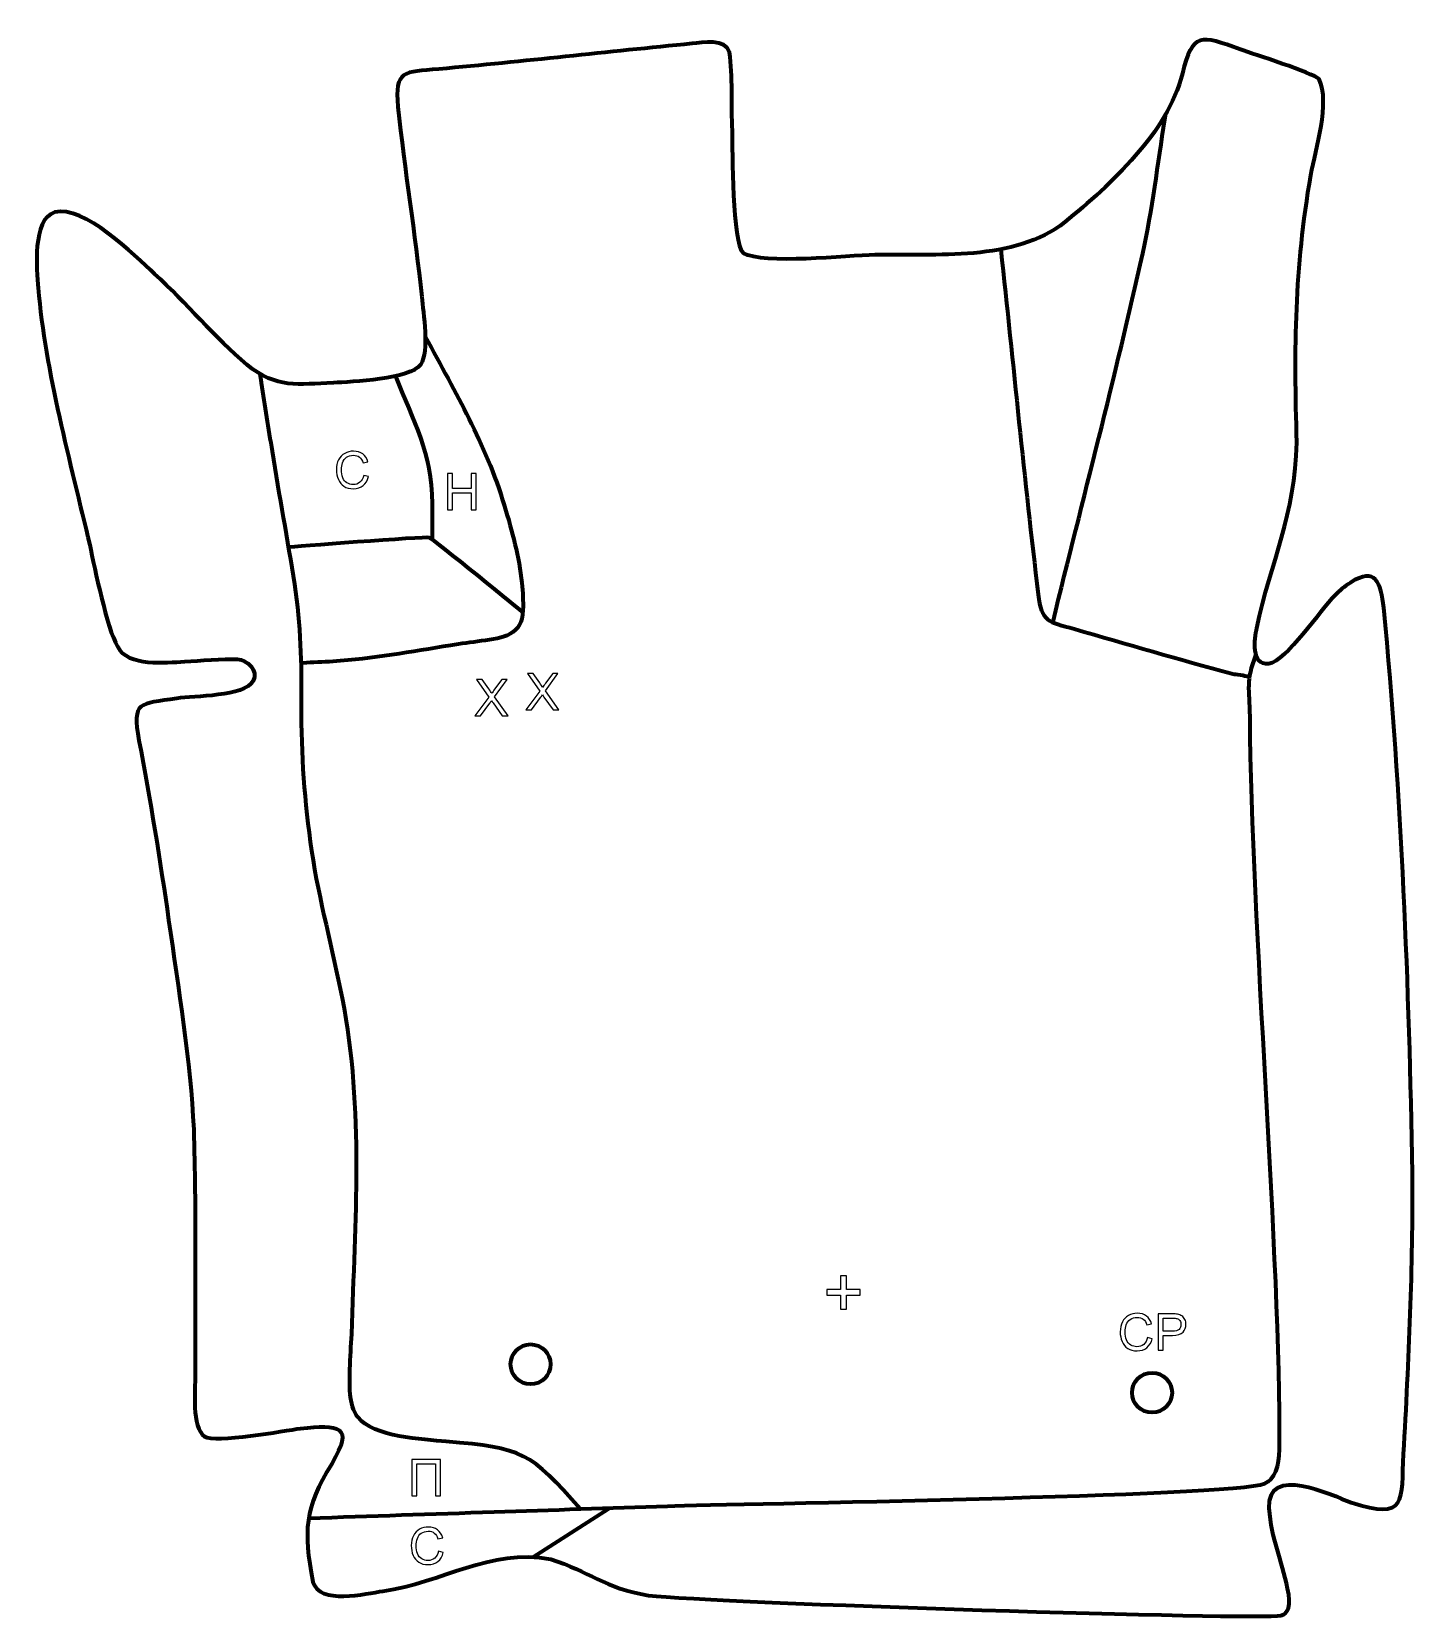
# Model space of a CAD drawing. Header units: millimetres. Extents: x -655 to 36, y -5 to 790.
import ezdxf

# ---------------------------------------------------------------- set-up
doc = ezdxf.new("R2010")
doc.units = ezdxf.units.MM
doc.header["$MEASUREMENT"] = 0
doc.layers.add('layer 2', color=7, linetype='Continuous')
doc.layers.add('layer 3', color=7, linetype='Continuous')

msp = doc.modelspace()

# ---------------------------------------------------------------- linework, layer by layer
at = {"layer": 'layer 2', "color": 142, "lineweight": 158}
for points, knots in [([(-144.0451, 494.5725), (-129.0629, 555.9554), (-112.8377, 617.4288), (-99.0894, 679.0601), (-99.0894, 679.0601), (-94.3061, 700.5027), (-91.5663, 724.1223), (-88.0292, 746.0194), (-88.0292, 746.0194), (-88.0292, 746.0194), (-87.5473, 749.0027), (-87.5473, 749.0027)], [0, 0, 0, 0, 0.25, 0.25, 0.25, 0.25, 0.5, 0.5, 0.5, 0.5, 1, 1, 1, 1]), ([(-170.1717, 681.1296), (-163.9058, 623.6965), (-158.457, 565.6963), (-151.4614, 508.4103), (-151.4614, 508.4103), (-149.7599, 494.4773), (-146.6029, 494.8522), (-133.4511, 491.0887), (-133.4511, 491.0887), (-107.3667, 483.6244), (-80.9007, 475.7227), (-54.7105, 468.8469), (-54.7105, 468.8469), (-54.2531, 468.7278), (-53.7953, 468.6016), (-53.3293, 468.5205), (-53.3293, 468.5205), (-51.4773, 468.3882), (-46.1856, 467.3299), (-46.1856, 467.3299)], [0, 0, 0, 0, 0.16666667, 0.16666667, 0.16666667, 0.16666667, 0.33333333, 0.33333333, 0.33333333, 0.33333333, 0.5, 0.5, 0.5, 0.5, 0.66666667, 0.66666667, 0.66666667, 0.66666667, 1, 1, 1, 1]), ([(-458.3357, 637.5401), (-442.6411, 607.9945), (-428.6503, 585.1866), (-418.6457, 552.6006), (-418.6457, 552.6006), (-414.8947, 540.2239), (-411.4378, 527.0132), (-409.9387, 514.1593), (-409.9387, 514.1593), (-409.4774, 509.4961), (-409.3446, 505.1423), (-409.4174, 500.461), (-409.4174, 500.461), (-409.8451, 487.7095), (-419.1803, 486.6995), (-430.2026, 485.0617), (-430.2026, 485.0617), (-435.3515, 484.2967), (-440.4858, 483.7063), (-445.6355, 482.8776), (-445.6355, 482.8776), (-465.4206, 479.5586), (-484.5859, 476.2539), (-504.6472, 474.8041), (-504.6472, 474.8041), (-509.6668, 474.5219), (-514.6912, 474.2953), (-519.7122, 474.0328)], [0, 0, 0, 0, 0.125, 0.125, 0.125, 0.125, 0.25, 0.25, 0.25, 0.25, 0.375, 0.375, 0.375, 0.375, 0.5, 0.5, 0.5, 0.5, 0.625, 0.625, 0.625, 0.625, 0.75, 0.75, 0.75, 0.75, 1, 1, 1, 1]), ([(-380.6787, 50.4275), (-405.7341, 79.2154), (-409.3861, 81.0221), (-447.8225, 84.3677), (-447.8225, 84.3677), (-459.3125, 85.3679), (-484.516, 86.5607), (-492.0904, 96.5368), (-492.0904, 96.5368), (-496.902, 102.8742), (-496.2079, 112.9882), (-496.0511, 120.5579), (-496.0511, 120.5579), (-495.9316, 126.4203), (-495.4775, 132.3144), (-495.1558, 138.1726), (-495.1558, 138.1726), (-493.4191, 194.9742), (-488.9187, 249.9905), (-499.7889, 306.357), (-499.7889, 306.357), (-504.6939, 331.0345), (-511.3194, 355.0786), (-515.1189, 380.0227), (-515.1189, 380.0227), (-518.7016, 404.4992), (-520.4076, 428.2991), (-520.3219, 453.0367), (-520.3219, 453.0367), (-520.0077, 474.2332), (-520.5708, 492.5253), (-523.7192, 513.572), (-523.7192, 513.572), (-527.1688, 535.7671), (-531.3195, 557.8513), (-534.8983, 580.029), (-534.8983, 580.029), (-536.6941, 591.4306), (-538.4899, 602.8322), (-540.2858, 614.2338), (-540.2858, 614.2338), (-540.2858, 614.2338), (-540.52, 615.721), (-540.52, 615.721), (-540.52, 615.721), (-540.52, 615.721), (-540.9885, 618.6953), (-540.9885, 618.6953)], [0, 0, 0, 0, 0.07692308, 0.07692308, 0.07692308, 0.07692308, 0.15384615, 0.15384615, 0.15384615, 0.15384615, 0.23076923, 0.23076923, 0.23076923, 0.23076923, 0.30769231, 0.30769231, 0.30769231, 0.30769231, 0.38461538, 0.38461538, 0.38461538, 0.38461538, 0.46153846, 0.46153846, 0.46153846, 0.46153846, 0.53846154, 0.53846154, 0.53846154, 0.53846154, 0.61538462, 0.61538462, 0.61538462, 0.61538462, 0.69230769, 0.69230769, 0.69230769, 0.69230769, 0.76923077, 0.76923077, 0.76923077, 0.76923077, 0.84615385, 0.84615385, 0.84615385, 0.84615385, 1, 1, 1, 1]), ([(-473.2707, 617.6373), (-464.0586, 594.6176), (-455.1749, 579.519), (-454.875, 553.7989), (-454.875, 553.7989), (-454.8048, 547.7813), (-454.8894, 541.7616), (-454.8256, 535.7394)], [0, 0, 0, 0, 0.33333333, 0.33333333, 0.33333333, 0.33333333, 1, 1, 1, 1]), ([(-409.2877, 499.2963), (-409.2877, 499.2963), (-454.3681, 536.0872), (-456.3525, 536.7487), (-456.3525, 536.7487), (-458.3369, 537.4102), (-526.7543, 531.9824), (-526.7543, 531.9824)], [0, 0, 0, 0, 0.33333333, 0.33333333, 0.33333333, 0.33333333, 1, 1, 1, 1]), ([(-42.4403, 478.2553), (-47.8631, 464.3764), (-45.6846, 461.7736), (-45.5822, 447.2067), (-45.5822, 447.2067), (-44.8549, 343.763), (-30.1687, 177.3886), (-30.777, 80.2947), (-30.777, 80.2947), (-30.8284, 72.0945), (-33.2813, 65.2181), (-38.2383, 63.1053), (-38.2383, 63.1053), (-53.2017, 56.7273), (-304.5393, 52.9932), (-337.0914, 51.8963), (-337.0914, 51.8963), (-366.0304, 50.9212), (-394.9694, 49.946), (-423.9084, 48.9709), (-423.9084, 48.9709), (-454.8432, 47.9285), (-485.778, 46.8853), (-516.7128, 45.8437)], [0, 0, 0, 0, 0.14285714, 0.14285714, 0.14285714, 0.14285714, 0.28571429, 0.28571429, 0.28571429, 0.28571429, 0.42857143, 0.42857143, 0.42857143, 0.42857143, 0.57142857, 0.57142857, 0.57142857, 0.57142857, 0.71428571, 0.71428571, 0.71428571, 0.71428571, 1, 1, 1, 1])]:
    msp.add_open_spline(points, degree=3, knots=knots, dxfattribs=at)
at = {"layer": 'layer 2', "color": 142}
for points, knots in [([(-447.1238, 550.7391), (-447.1238, 550.7391), (-447.1238, 568.9255), (-447.1238, 568.9255), (-447.1238, 568.9255), (-447.1238, 568.9255), (-444.7108, 568.9255), (-444.7108, 568.9255), (-444.7108, 568.9255), (-444.7108, 568.9255), (-444.7108, 561.4325), (-444.7108, 561.4325), (-444.7108, 561.4325), (-444.7108, 561.4325), (-435.3128, 561.4325), (-435.3128, 561.4325), (-435.3128, 561.4325), (-435.3128, 561.4325), (-435.3128, 568.9255), (-435.3128, 568.9255), (-435.3128, 568.9255), (-435.3128, 568.9255), (-432.8998, 568.9255), (-432.8998, 568.9255), (-432.8998, 568.9255), (-432.8998, 568.9255), (-432.8998, 550.7391), (-432.8998, 550.7391), (-432.8998, 550.7391), (-432.8998, 550.7391), (-435.3128, 550.7391), (-435.3128, 550.7391), (-435.3128, 550.7391), (-435.3128, 550.7391), (-435.3128, 559.2989), (-435.3128, 559.2989), (-435.3128, 559.2989), (-435.3128, 559.2989), (-444.7108, 559.2989), (-444.7108, 559.2989), (-444.7108, 559.2989), (-444.7108, 559.2989), (-444.7108, 550.7391), (-444.7108, 550.7391), (-444.7108, 550.7391), (-444.7108, 550.7391), (-447.1238, 550.7391), (-447.1238, 550.7391)], [0, 0, 0, 0, 0.07692308, 0.07692308, 0.07692308, 0.07692308, 0.15384615, 0.15384615, 0.15384615, 0.15384615, 0.23076923, 0.23076923, 0.23076923, 0.23076923, 0.30769231, 0.30769231, 0.30769231, 0.30769231, 0.38461538, 0.38461538, 0.38461538, 0.38461538, 0.46153846, 0.46153846, 0.46153846, 0.46153846, 0.53846154, 0.53846154, 0.53846154, 0.53846154, 0.61538462, 0.61538462, 0.61538462, 0.61538462, 0.69230769, 0.69230769, 0.69230769, 0.69230769, 0.76923077, 0.76923077, 0.76923077, 0.76923077, 0.84615385, 0.84615385, 0.84615385, 0.84615385, 1, 1, 1, 1]), ([(-433.5285, 447.5523), (-433.5285, 447.5523), (-426.5012, 456.9884), (-426.5012, 456.9884), (-426.5012, 456.9884), (-426.5012, 456.9884), (-432.6903, 465.7387), (-432.6903, 465.7387), (-432.6903, 465.7387), (-432.6903, 465.7387), (-429.8244, 465.7387), (-429.8244, 465.7387), (-429.8244, 465.7387), (-429.8244, 465.7387), (-426.5097, 461.0863), (-426.5097, 461.0863), (-426.5097, 461.0863), (-425.8196, 460.1211), (-425.3413, 459.3845), (-425.0661, 458.8722), (-425.0661, 458.8722), (-424.6555, 459.5072), (-424.1729, 460.1846), (-423.6183, 460.9), (-423.6183, 460.9), (-423.6183, 460.9), (-419.9861, 465.7387), (-419.9861, 465.7387), (-419.9861, 465.7387), (-419.9861, 465.7387), (-417.3487, 465.7387), (-417.3487, 465.7387), (-417.3487, 465.7387), (-417.3487, 465.7387), (-423.6649, 457.0942), (-423.6649, 457.0942), (-423.6649, 457.0942), (-423.6649, 457.0942), (-416.8661, 447.5523), (-416.8661, 447.5523), (-416.8661, 447.5523), (-416.8661, 447.5523), (-419.821, 447.5523), (-419.821, 447.5523), (-419.821, 447.5523), (-419.821, 447.5523), (-424.4099, 454.0378), (-424.4099, 454.0378), (-424.4099, 454.0378), (-424.6724, 454.4061), (-424.9222, 454.7744), (-425.155, 455.1384), (-425.155, 455.1384), (-425.5614, 454.5288), (-425.8493, 454.1013), (-426.0271, 453.86), (-426.0271, 453.86), (-426.0271, 453.86), (-430.6372, 447.5523), (-430.6372, 447.5523), (-430.6372, 447.5523), (-430.6372, 447.5523), (-433.5285, 447.5523), (-433.5285, 447.5523)], [0, 0, 0, 0, 0.05882353, 0.05882353, 0.05882353, 0.05882353, 0.11764706, 0.11764706, 0.11764706, 0.11764706, 0.17647059, 0.17647059, 0.17647059, 0.17647059, 0.23529412, 0.23529412, 0.23529412, 0.23529412, 0.29411765, 0.29411765, 0.29411765, 0.29411765, 0.35294118, 0.35294118, 0.35294118, 0.35294118, 0.41176471, 0.41176471, 0.41176471, 0.41176471, 0.47058824, 0.47058824, 0.47058824, 0.47058824, 0.52941176, 0.52941176, 0.52941176, 0.52941176, 0.58823529, 0.58823529, 0.58823529, 0.58823529, 0.64705882, 0.64705882, 0.64705882, 0.64705882, 0.70588235, 0.70588235, 0.70588235, 0.70588235, 0.76470588, 0.76470588, 0.76470588, 0.76470588, 0.82352941, 0.82352941, 0.82352941, 0.82352941, 0.88235294, 0.88235294, 0.88235294, 0.88235294, 1, 1, 1, 1]), ([(-408.0625, 450.5292), (-408.0625, 450.5292), (-401.0352, 459.9653), (-401.0352, 459.9653), (-401.0352, 459.9653), (-401.0352, 459.9653), (-407.2243, 468.7156), (-407.2243, 468.7156), (-407.2243, 468.7156), (-407.2243, 468.7156), (-404.3584, 468.7156), (-404.3584, 468.7156), (-404.3584, 468.7156), (-404.3584, 468.7156), (-401.0437, 464.0632), (-401.0437, 464.0632), (-401.0437, 464.0632), (-400.3536, 463.098), (-399.8753, 462.3614), (-399.6001, 461.8491), (-399.6001, 461.8491), (-399.1895, 462.4841), (-398.7069, 463.1615), (-398.1523, 463.8769), (-398.1523, 463.8769), (-398.1523, 463.8769), (-394.5201, 468.7156), (-394.5201, 468.7156), (-394.5201, 468.7156), (-394.5201, 468.7156), (-391.8827, 468.7156), (-391.8827, 468.7156), (-391.8827, 468.7156), (-391.8827, 468.7156), (-398.1989, 460.0711), (-398.1989, 460.0711), (-398.1989, 460.0711), (-398.1989, 460.0711), (-391.4001, 450.5292), (-391.4001, 450.5292), (-391.4001, 450.5292), (-391.4001, 450.5292), (-394.355, 450.5292), (-394.355, 450.5292), (-394.355, 450.5292), (-394.355, 450.5292), (-398.9439, 457.0147), (-398.9439, 457.0147), (-398.9439, 457.0147), (-399.2064, 457.383), (-399.4562, 457.7513), (-399.689, 458.1153), (-399.689, 458.1153), (-400.0954, 457.5057), (-400.3833, 457.0782), (-400.5611, 456.8369), (-400.5611, 456.8369), (-400.5611, 456.8369), (-405.1712, 450.5292), (-405.1712, 450.5292), (-405.1712, 450.5292), (-405.1712, 450.5292), (-408.0625, 450.5292), (-408.0625, 450.5292)], [0, 0, 0, 0, 0.05882353, 0.05882353, 0.05882353, 0.05882353, 0.11764706, 0.11764706, 0.11764706, 0.11764706, 0.17647059, 0.17647059, 0.17647059, 0.17647059, 0.23529412, 0.23529412, 0.23529412, 0.23529412, 0.29411765, 0.29411765, 0.29411765, 0.29411765, 0.35294118, 0.35294118, 0.35294118, 0.35294118, 0.41176471, 0.41176471, 0.41176471, 0.41176471, 0.47058824, 0.47058824, 0.47058824, 0.47058824, 0.52941176, 0.52941176, 0.52941176, 0.52941176, 0.58823529, 0.58823529, 0.58823529, 0.58823529, 0.64705882, 0.64705882, 0.64705882, 0.64705882, 0.70588235, 0.70588235, 0.70588235, 0.70588235, 0.76470588, 0.76470588, 0.76470588, 0.76470588, 0.82352941, 0.82352941, 0.82352941, 0.82352941, 0.88235294, 0.88235294, 0.88235294, 0.88235294, 1, 1, 1, 1])]:
    msp.add_open_spline(points, degree=3, knots=knots, dxfattribs=at)
at = {"layer": 'layer 2', "color": 142, "lineweight": 158}
msp.add_open_spline([(-404.4912, 26.5446), (-404.4912, 26.5446), (-366.403, 50.9086), (-366.403, 50.9086)], degree=3, dxfattribs=at)
at = {"layer": 'layer 3', "color": 142, "lineweight": 200}
for centre in [(-405.6156, 123.0042), (-94.4656, 108.8055)]:
    msp.add_ellipse(centre, major_axis=(0, 10), ratio=1, dxfattribs=at)
at = {"layer": 'layer 3', "color": 242, "lineweight": 158}
msp.add_open_spline([(-593.8337, 668.9124), (-578.1668, 654.3999), (-563.5473, 636.8664), (-547.5638, 623.3117), (-547.5638, 623.3117), (-532.7442, 611.1956), (-522.1412, 613.5918), (-504.279, 614.3331), (-504.279, 614.3331), (-495.3652, 614.7031), (-465.6842, 616.035), (-460.6127, 623.4858), (-460.6127, 623.4858), (-456.257, 629.885), (-459.2791, 649.3501), (-460.1119, 657.3461), (-460.1119, 657.3461), (-463.4236, 689.1396), (-468.6443, 720.699), (-472.0698, 752.4956), (-472.0698, 752.4956), (-473.7288, 770.999), (-469.2094, 769.7819), (-451.5272, 771.3389), (-451.5272, 771.3389), (-409.179, 775.1614), (-366.9797, 779.9605), (-324.6779, 784.1111), (-324.6779, 784.1111), (-319.4597, 784.6231), (-307.9278, 786.7518), (-306.0695, 779.7926), (-306.0695, 779.7926), (-304.2813, 767.8882), (-305.1975, 753.0864), (-304.5815, 740.5937), (-304.5815, 740.5937), (-304.3462, 730.764), (-304.5736, 684.1225), (-298.9417, 679.1672), (-298.9417, 679.1672), (-289.4764, 673.3348), (-246.9511, 677.897), (-233.1725, 678.3793), (-233.1725, 678.3793), (-202.66, 678.9199), (-163.4572, 674.7461), (-138.0761, 694.7556), (-138.0761, 694.7556), (-115.1608, 713.5405), (-86.6834, 739.3989), (-79.2872, 769.0691), (-79.2872, 769.0691), (-73.9404, 790.0101), (-70.4974, 788.4524), (-50.2024, 781.1112), (-50.2024, 781.1112), (-43.7679, 778.8522), (-13.8885, 769.4257), (-10.8399, 766.2937), (-10.8399, 766.2937), (-5.0552, 754.4331), (-12.5611, 731.5119), (-14.9588, 718.3049), (-14.9588, 718.3049), (-23.0751, 670.7326), (-23.3924, 632.282), (-21.9529, 584.4055), (-21.9529, 584.4055), (-22.7494, 548.0258), (-34.8464, 525.2139), (-42.0372, 491.4531), (-42.0372, 491.4531), (-43.1117, 486.4084), (-45.0462, 472.4908), (-36.0756, 473.6899), (-36.0756, 473.6899), (-27.5923, 474.8238), (-9.895, 500.7395), (-2.9717, 507.8811), (-2.9717, 507.8811), (-0.3934, 510.4376), (1.8237, 512.222), (4.8336, 514.2418), (4.8336, 514.2418), (17.683, 522.4725), (19.9672, 514.3145), (21.6211, 501.6134), (21.6211, 501.6134), (30.5612, 408.3702), (34.2803, 312.313), (35.9433, 218.6294), (35.9433, 218.6294), (36.3109, 171.5088), (34.0976, 125.1205), (31.5102, 78.1099), (31.5102, 78.1099), (30.2304, 54.8582), (33.6076, 44.5372), (5.2439, 53.847), (5.2439, 53.847), (-5.1258, 57.7024), (-36.7698, 73.2048), (-35.7883, 50.9431), (-35.7883, 50.9431), (-34.6372, 35.4097), (-29.5856, 25.16), (-26.5601, 10.8043), (-26.5601, 10.8043), (-24.6954, 1.9565), (-26.2063, -1.8518), (-29.9908, -2.7407), (-29.9908, -2.7407), (-40.0384, -5.1006), (-313.5185, 3.5889), (-346.5987, 7.2942), (-346.5987, 7.2942), (-368.5702, 11.0715), (-376.5361, 19.3173), (-395.4785, 25.4847), (-395.4785, 25.4847), (-426.2561, 31.2334), (-449.6181, 13.6164), (-479.548, 9.5029), (-479.548, 9.5029), (-488.0091, 8.1662), (-511.5722, 2.5408), (-514.6882, 14.1996), (-514.6882, 14.1996), (-519.3764, 39.8301), (-518.9771, 50.6719), (-505.1483, 73.2083), (-505.1483, 73.2083), (-493.6328, 92.6132), (-501.7848, 92.7445), (-520.7437, 90.9221), (-520.7437, 90.9221), (-528.9873, 89.8139), (-563.5518, 83.3336), (-568.8957, 86.9305), (-568.8957, 86.9305), (-575.3341, 91.2642), (-573.5807, 110.4152), (-573.5309, 117.4884), (-573.5309, 117.4884), (-573.5309, 117.4884), (-573.523, 118.6196), (-573.523, 118.6196), (-573.523, 118.6196), (-573.7472, 159.1492), (-573.0065, 200.1135), (-574.2738, 240.5801), (-574.2738, 240.5801), (-575.9006, 274.6904), (-582.0103, 311.3547), (-586.8185, 345.3566), (-586.8185, 345.3566), (-591.1349, 375.3594), (-595.9733, 405.4992), (-601.6894, 435.2664), (-601.6894, 435.2664), (-605.2281, 455.2963), (-601.588, 453.3649), (-582.7546, 456.2956), (-582.7546, 456.2956), (-574.0307, 457.6531), (-548.9467, 457.0982), (-544.5341, 465.0594), (-544.5341, 465.0594), (-541.6767, 470.2147), (-547.3785, 475.6975), (-552.4038, 475.913), (-552.4038, 475.913), (-559.7361, 476.2273), (-571.0498, 475.1645), (-578.739, 474.7761), (-578.739, 474.7761), (-588.4801, 474.2646), (-606.9624, 472.0407), (-612.4838, 482.2369), (-612.4838, 482.2369), (-617.8428, 492.1331), (-623.6825, 520.8642), (-626.3436, 533.1337), (-626.3436, 533.1337), (-635.979, 574.5702), (-648.636, 619.5737), (-652.1281, 661.8216), (-652.1281, 661.8216), (-652.8545, 670.6095), (-655.3528, 696.3371), (-643.8109, 699.6646), (-643.8109, 699.6646), (-629.6496, 703.7473), (-603.7757, 678.0652), (-593.8337, 668.9124)], degree=3, knots=[0, 0, 0, 0, 0.02, 0.02, 0.02, 0.02, 0.04, 0.04, 0.04, 0.04, 0.06, 0.06, 0.06, 0.06, 0.08, 0.08, 0.08, 0.08, 0.1, 0.1, 0.1, 0.1, 0.12, 0.12, 0.12, 0.12, 0.14, 0.14, 0.14, 0.14, 0.16, 0.16, 0.16, 0.16, 0.18, 0.18, 0.18, 0.18, 0.2, 0.2, 0.2, 0.2, 0.22, 0.22, 0.22, 0.22, 0.24, 0.24, 0.24, 0.24, 0.26, 0.26, 0.26, 0.26, 0.28, 0.28, 0.28, 0.28, 0.3, 0.3, 0.3, 0.3, 0.32, 0.32, 0.32, 0.32, 0.34, 0.34, 0.34, 0.34, 0.36, 0.36, 0.36, 0.36, 0.38, 0.38, 0.38, 0.38, 0.4, 0.4, 0.4, 0.4, 0.42, 0.42, 0.42, 0.42, 0.44, 0.44, 0.44, 0.44, 0.46, 0.46, 0.46, 0.46, 0.48, 0.48, 0.48, 0.48, 0.5, 0.5, 0.5, 0.5, 0.52, 0.52, 0.52, 0.52, 0.54, 0.54, 0.54, 0.54, 0.56, 0.56, 0.56, 0.56, 0.58, 0.58, 0.58, 0.58, 0.6, 0.6, 0.6, 0.6, 0.62, 0.62, 0.62, 0.62, 0.64, 0.64, 0.64, 0.64, 0.66, 0.66, 0.66, 0.66, 0.68, 0.68, 0.68, 0.68, 0.7, 0.7, 0.7, 0.7, 0.72, 0.72, 0.72, 0.72, 0.74, 0.74, 0.74, 0.74, 0.76, 0.76, 0.76, 0.76, 0.78, 0.78, 0.78, 0.78, 0.8, 0.8, 0.8, 0.8, 0.82, 0.82, 0.82, 0.82, 0.84, 0.84, 0.84, 0.84, 0.86, 0.86, 0.86, 0.86, 0.88, 0.88, 0.88, 0.88, 0.9, 0.9, 0.9, 0.9, 0.92, 0.92, 0.92, 0.92, 0.94, 0.94, 0.94, 0.94, 0.96, 0.96, 0.96, 0.96, 1, 1, 1, 1], dxfattribs=at)
at = {"layer": 'layer 3', "color": 142}
for points, knots in [([(-489.1679, 567.9669), (-489.1679, 567.9669), (-486.7549, 567.3573), (-486.7549, 567.3573), (-486.7549, 567.3573), (-487.2587, 565.3804), (-488.1646, 563.8775), (-489.4727, 562.8404), (-489.4727, 562.8404), (-490.7808, 561.8032), (-492.381, 561.2825), (-494.2733, 561.2825), (-494.2733, 561.2825), (-496.2291, 561.2825), (-497.8208, 561.6804), (-499.0485, 562.4805), (-499.0485, 562.4805), (-500.2762, 563.2764), (-501.2075, 564.4321), (-501.8467, 565.9434), (-501.8467, 565.9434), (-502.486, 567.4589), (-502.8077, 569.0803), (-502.8077, 570.816), (-502.8077, 570.816), (-502.8077, 572.7083), (-502.4479, 574.3593), (-501.724, 575.769), (-501.724, 575.769), (-501.0001, 577.1787), (-499.9714, 578.2497), (-498.6379, 578.9821), (-498.6379, 578.9821), (-497.3044, 579.7144), (-495.8354, 580.0785), (-494.2352, 580.0785), (-494.2352, 580.0785), (-492.4149, 580.0785), (-490.8866, 579.6171), (-489.6505, 578.69), (-489.6505, 578.69), (-488.4101, 577.7629), (-487.5465, 576.4632), (-487.0597, 574.7868), (-487.0597, 574.7868), (-487.0597, 574.7868), (-489.4219, 574.228), (-489.4219, 574.228), (-489.4219, 574.228), (-489.841, 575.5488), (-490.4548, 576.514), (-491.2549, 577.1152), (-491.2549, 577.1152), (-492.055, 577.7205), (-493.0626, 578.0211), (-494.2775, 578.0211), (-494.2775, 578.0211), (-495.6703, 578.0211), (-496.8387, 577.6867), (-497.7743, 577.0178), (-497.7743, 577.0178), (-498.7098, 576.3489), (-499.3702, 575.4472), (-499.747, 574.3212), (-499.747, 574.3212), (-500.128, 573.1909), (-500.3185, 572.0267), (-500.3185, 570.8287), (-500.3185, 570.8287), (-500.3185, 569.2835), (-500.0941, 567.9331), (-499.6454, 566.7816), (-499.6454, 566.7816), (-499.1967, 565.6259), (-498.4982, 564.7665), (-497.5499, 564.195), (-497.5499, 564.195), (-496.6016, 563.6235), (-495.5772, 563.3399), (-494.4723, 563.3399), (-494.4723, 563.3399), (-493.1261, 563.3399), (-491.9915, 563.7294), (-491.0602, 564.5041), (-491.0602, 564.5041), (-490.1289, 565.283), (-489.4981, 566.4345), (-489.1679, 567.9669)], [0, 0, 0, 0, 0.04347826, 0.04347826, 0.04347826, 0.04347826, 0.08695652, 0.08695652, 0.08695652, 0.08695652, 0.13043478, 0.13043478, 0.13043478, 0.13043478, 0.17391304, 0.17391304, 0.17391304, 0.17391304, 0.2173913, 0.2173913, 0.2173913, 0.2173913, 0.26086957, 0.26086957, 0.26086957, 0.26086957, 0.30434783, 0.30434783, 0.30434783, 0.30434783, 0.34782609, 0.34782609, 0.34782609, 0.34782609, 0.39130435, 0.39130435, 0.39130435, 0.39130435, 0.43478261, 0.43478261, 0.43478261, 0.43478261, 0.47826087, 0.47826087, 0.47826087, 0.47826087, 0.52173913, 0.52173913, 0.52173913, 0.52173913, 0.56521739, 0.56521739, 0.56521739, 0.56521739, 0.60869565, 0.60869565, 0.60869565, 0.60869565, 0.65217391, 0.65217391, 0.65217391, 0.65217391, 0.69565217, 0.69565217, 0.69565217, 0.69565217, 0.73913043, 0.73913043, 0.73913043, 0.73913043, 0.7826087, 0.7826087, 0.7826087, 0.7826087, 0.82608696, 0.82608696, 0.82608696, 0.82608696, 0.86956522, 0.86956522, 0.86956522, 0.86956522, 0.91304348, 0.91304348, 0.91304348, 0.91304348, 1, 1, 1, 1]), ([(-250.4461, 150.6439), (-250.4461, 150.6439), (-250.4461, 157.5584), (-250.4461, 157.5584), (-250.4461, 157.5584), (-250.4461, 157.5584), (-257.3252, 157.5584), (-257.3252, 157.5584), (-257.3252, 157.5584), (-257.3252, 157.5584), (-257.3252, 160.4512), (-257.3252, 160.4512), (-257.3252, 160.4512), (-257.3252, 160.4512), (-250.4461, 160.4512), (-250.4461, 160.4512), (-250.4461, 160.4512), (-250.4461, 160.4512), (-250.4461, 167.3303), (-250.4461, 167.3303), (-250.4461, 167.3303), (-250.4461, 167.3303), (-247.518, 167.3303), (-247.518, 167.3303), (-247.518, 167.3303), (-247.518, 167.3303), (-247.518, 160.4512), (-247.518, 160.4512), (-247.518, 160.4512), (-247.518, 160.4512), (-240.6388, 160.4512), (-240.6388, 160.4512), (-240.6388, 160.4512), (-240.6388, 160.4512), (-240.6388, 157.5584), (-240.6388, 157.5584), (-240.6388, 157.5584), (-240.6388, 157.5584), (-247.518, 157.5584), (-247.518, 157.5584), (-247.518, 157.5584), (-247.518, 157.5584), (-247.518, 150.6439), (-247.518, 150.6439), (-247.518, 150.6439), (-247.518, 150.6439), (-250.4461, 150.6439), (-250.4461, 150.6439)], [0, 0, 0, 0, 0.07692308, 0.07692308, 0.07692308, 0.07692308, 0.15384615, 0.15384615, 0.15384615, 0.15384615, 0.23076923, 0.23076923, 0.23076923, 0.23076923, 0.30769231, 0.30769231, 0.30769231, 0.30769231, 0.38461538, 0.38461538, 0.38461538, 0.38461538, 0.46153846, 0.46153846, 0.46153846, 0.46153846, 0.53846154, 0.53846154, 0.53846154, 0.53846154, 0.61538462, 0.61538462, 0.61538462, 0.61538462, 0.69230769, 0.69230769, 0.69230769, 0.69230769, 0.76923077, 0.76923077, 0.76923077, 0.76923077, 0.84615385, 0.84615385, 0.84615385, 0.84615385, 1, 1, 1, 1]), ([(-96.7583, 136.4305), (-96.7583, 136.4305), (-94.3453, 135.8209), (-94.3453, 135.8209), (-94.3453, 135.8209), (-94.8491, 133.844), (-95.755, 132.3411), (-97.0631, 131.304), (-97.0631, 131.304), (-98.3712, 130.2668), (-99.9714, 129.7461), (-101.8637, 129.7461), (-101.8637, 129.7461), (-103.8195, 129.7461), (-105.4112, 130.144), (-106.6389, 130.9441), (-106.6389, 130.9441), (-107.8666, 131.74), (-108.7979, 132.8957), (-109.4371, 134.407), (-109.4371, 134.407), (-110.0764, 135.9225), (-110.3981, 137.5439), (-110.3981, 139.2796), (-110.3981, 139.2796), (-110.3981, 141.1719), (-110.0383, 142.8229), (-109.3144, 144.2326), (-109.3144, 144.2326), (-108.5905, 145.6423), (-107.5618, 146.7133), (-106.2283, 147.4457), (-106.2283, 147.4457), (-104.8948, 148.178), (-103.4258, 148.5421), (-101.8256, 148.5421), (-101.8256, 148.5421), (-100.0053, 148.5421), (-98.477, 148.0807), (-97.2409, 147.1536), (-97.2409, 147.1536), (-96.0005, 146.2265), (-95.1369, 144.9268), (-94.6501, 143.2504), (-94.6501, 143.2504), (-94.6501, 143.2504), (-97.0123, 142.6916), (-97.0123, 142.6916), (-97.0123, 142.6916), (-97.4314, 144.0124), (-98.0452, 144.9776), (-98.8453, 145.5788), (-98.8453, 145.5788), (-99.6454, 146.1841), (-100.653, 146.4847), (-101.8679, 146.4847), (-101.8679, 146.4847), (-103.2607, 146.4847), (-104.4291, 146.1503), (-105.3647, 145.4814), (-105.3647, 145.4814), (-106.3002, 144.8125), (-106.9606, 143.9108), (-107.3374, 142.7848), (-107.3374, 142.7848), (-107.7184, 141.6545), (-107.9089, 140.4903), (-107.9089, 139.2923), (-107.9089, 139.2923), (-107.9089, 137.7471), (-107.6845, 136.3967), (-107.2358, 135.2452), (-107.2358, 135.2452), (-106.7871, 134.0895), (-106.0886, 133.2301), (-105.1403, 132.6586), (-105.1403, 132.6586), (-104.192, 132.0871), (-103.1676, 131.8035), (-102.0627, 131.8035), (-102.0627, 131.8035), (-100.7165, 131.8035), (-99.5819, 132.193), (-98.6506, 132.9677), (-98.6506, 132.9677), (-97.7193, 133.7466), (-97.0885, 134.8981), (-96.7583, 136.4305)], [0, 0, 0, 0, 0.04347826, 0.04347826, 0.04347826, 0.04347826, 0.08695652, 0.08695652, 0.08695652, 0.08695652, 0.13043478, 0.13043478, 0.13043478, 0.13043478, 0.17391304, 0.17391304, 0.17391304, 0.17391304, 0.2173913, 0.2173913, 0.2173913, 0.2173913, 0.26086957, 0.26086957, 0.26086957, 0.26086957, 0.30434783, 0.30434783, 0.30434783, 0.30434783, 0.34782609, 0.34782609, 0.34782609, 0.34782609, 0.39130435, 0.39130435, 0.39130435, 0.39130435, 0.43478261, 0.43478261, 0.43478261, 0.43478261, 0.47826087, 0.47826087, 0.47826087, 0.47826087, 0.52173913, 0.52173913, 0.52173913, 0.52173913, 0.56521739, 0.56521739, 0.56521739, 0.56521739, 0.60869565, 0.60869565, 0.60869565, 0.60869565, 0.65217391, 0.65217391, 0.65217391, 0.65217391, 0.69565217, 0.69565217, 0.69565217, 0.69565217, 0.73913043, 0.73913043, 0.73913043, 0.73913043, 0.7826087, 0.7826087, 0.7826087, 0.7826087, 0.82608696, 0.82608696, 0.82608696, 0.82608696, 0.86956522, 0.86956522, 0.86956522, 0.86956522, 0.91304348, 0.91304348, 0.91304348, 0.91304348, 1, 1, 1, 1]), ([(-91.3693, 130.0509), (-91.3693, 130.0509), (-91.3693, 148.2373), (-91.3693, 148.2373), (-91.3693, 148.2373), (-91.3693, 148.2373), (-84.5028, 148.2373), (-84.5028, 148.2373), (-84.5028, 148.2373), (-83.2963, 148.2373), (-82.3735, 148.178), (-81.7342, 148.0637), (-81.7342, 148.0637), (-80.841, 147.9156), (-80.0917, 147.6319), (-79.4863, 147.2171), (-79.4863, 147.2171), (-78.881, 146.798), (-78.3941, 146.2138), (-78.0258, 145.4645), (-78.0258, 145.4645), (-77.6575, 144.7152), (-77.4755, 143.8897), (-77.4755, 142.988), (-77.4755, 142.988), (-77.4755, 141.447), (-77.9666, 140.1389), (-78.9529, 139.0721), (-78.9529, 139.0721), (-79.9351, 138.0011), (-81.7173, 137.4677), (-84.2912, 137.4677), (-84.2912, 137.4677), (-84.2912, 137.4677), (-88.9563, 137.4677), (-88.9563, 137.4677), (-88.9563, 137.4677), (-88.9563, 137.4677), (-88.9563, 130.0509), (-88.9563, 130.0509), (-88.9563, 130.0509), (-88.9563, 130.0509), (-91.3693, 130.0509), (-91.3693, 130.0509)], [0, 0, 0, 0, 0.08333333, 0.08333333, 0.08333333, 0.08333333, 0.16666667, 0.16666667, 0.16666667, 0.16666667, 0.25, 0.25, 0.25, 0.25, 0.33333333, 0.33333333, 0.33333333, 0.33333333, 0.41666667, 0.41666667, 0.41666667, 0.41666667, 0.5, 0.5, 0.5, 0.5, 0.58333333, 0.58333333, 0.58333333, 0.58333333, 0.66666667, 0.66666667, 0.66666667, 0.66666667, 0.75, 0.75, 0.75, 0.75, 0.83333333, 0.83333333, 0.83333333, 0.83333333, 1, 1, 1, 1]), ([(-88.9563, 139.6013), (-88.9563, 139.6013), (-84.2573, 139.6013), (-84.2573, 139.6013), (-84.2573, 139.6013), (-82.6994, 139.6013), (-81.5988, 139.8892), (-80.9426, 140.4691), (-80.9426, 140.4691), (-80.2907, 141.0491), (-79.9647, 141.8619), (-79.9647, 142.916), (-79.9647, 142.916), (-79.9647, 143.6738), (-80.1552, 144.3257), (-80.5404, 144.8676), (-80.5404, 144.8676), (-80.9257, 145.4094), (-81.4337, 145.7693), (-82.0602, 145.9428), (-82.0602, 145.9428), (-82.4666, 146.0487), (-83.2159, 146.1037), (-84.3039, 146.1037), (-84.3039, 146.1037), (-84.3039, 146.1037), (-88.9563, 146.1037), (-88.9563, 146.1037), (-88.9563, 146.1037), (-88.9563, 146.1037), (-88.9563, 139.6013), (-88.9563, 139.6013)], [0, 0, 0, 0, 0.11111111, 0.11111111, 0.11111111, 0.11111111, 0.22222222, 0.22222222, 0.22222222, 0.22222222, 0.33333333, 0.33333333, 0.33333333, 0.33333333, 0.44444444, 0.44444444, 0.44444444, 0.44444444, 0.55555556, 0.55555556, 0.55555556, 0.55555556, 0.66666667, 0.66666667, 0.66666667, 0.66666667, 0.77777778, 0.77777778, 0.77777778, 0.77777778, 1, 1, 1, 1]), ([(-465.0072, 75.3438), (-465.0072, 75.3438), (-450.7324, 75.3438), (-450.7324, 75.3438), (-450.7324, 75.3438), (-450.7324, 75.3438), (-450.7324, 57.1574), (-450.7324, 57.1574), (-450.7324, 57.1574), (-450.7324, 57.1574), (-453.1454, 57.1574), (-453.1454, 57.1574), (-453.1454, 57.1574), (-453.1454, 57.1574), (-453.1454, 73.2102), (-453.1454, 73.2102), (-453.1454, 73.2102), (-453.1454, 73.2102), (-462.5942, 73.2102), (-462.5942, 73.2102), (-462.5942, 73.2102), (-462.5942, 73.2102), (-462.5942, 57.1574), (-462.5942, 57.1574), (-462.5942, 57.1574), (-462.5942, 57.1574), (-465.0072, 57.1574), (-465.0072, 57.1574), (-465.0072, 57.1574), (-465.0072, 57.1574), (-465.0072, 75.3438), (-465.0072, 75.3438)], [0, 0, 0, 0, 0.11111111, 0.11111111, 0.11111111, 0.11111111, 0.22222222, 0.22222222, 0.22222222, 0.22222222, 0.33333333, 0.33333333, 0.33333333, 0.33333333, 0.44444444, 0.44444444, 0.44444444, 0.44444444, 0.55555556, 0.55555556, 0.55555556, 0.55555556, 0.66666667, 0.66666667, 0.66666667, 0.66666667, 0.77777778, 0.77777778, 0.77777778, 0.77777778, 1, 1, 1, 1]), ([(-451.7263, 29.4057), (-451.7263, 29.4057), (-449.3133, 28.7961), (-449.3133, 28.7961), (-449.3133, 28.7961), (-449.8171, 26.8192), (-450.723, 25.3163), (-452.0311, 24.2792), (-452.0311, 24.2792), (-453.3392, 23.242), (-454.9394, 22.7213), (-456.8317, 22.7213), (-456.8317, 22.7213), (-458.7875, 22.7213), (-460.3792, 23.1192), (-461.6069, 23.9193), (-461.6069, 23.9193), (-462.8346, 24.7152), (-463.7659, 25.8709), (-464.4051, 27.3822), (-464.4051, 27.3822), (-465.0444, 28.8977), (-465.3661, 30.5191), (-465.3661, 32.2548), (-465.3661, 32.2548), (-465.3661, 34.1471), (-465.0063, 35.7981), (-464.2824, 37.2078), (-464.2824, 37.2078), (-463.5585, 38.6175), (-462.5298, 39.6885), (-461.1963, 40.4209), (-461.1963, 40.4209), (-459.8628, 41.1532), (-458.3938, 41.5173), (-456.7936, 41.5173), (-456.7936, 41.5173), (-454.9733, 41.5173), (-453.445, 41.0559), (-452.2089, 40.1288), (-452.2089, 40.1288), (-450.9685, 39.2017), (-450.1049, 37.902), (-449.6181, 36.2256), (-449.6181, 36.2256), (-449.6181, 36.2256), (-451.9803, 35.6668), (-451.9803, 35.6668), (-451.9803, 35.6668), (-452.3994, 36.9876), (-453.0132, 37.9528), (-453.8133, 38.554), (-453.8133, 38.554), (-454.6134, 39.1593), (-455.621, 39.4599), (-456.8359, 39.4599), (-456.8359, 39.4599), (-458.2287, 39.4599), (-459.3971, 39.1255), (-460.3327, 38.4566), (-460.3327, 38.4566), (-461.2682, 37.7877), (-461.9286, 36.886), (-462.3054, 35.76), (-462.3054, 35.76), (-462.6864, 34.6297), (-462.8769, 33.4655), (-462.8769, 32.2675), (-462.8769, 32.2675), (-462.8769, 30.7223), (-462.6525, 29.3719), (-462.2038, 28.2204), (-462.2038, 28.2204), (-461.7551, 27.0647), (-461.0566, 26.2053), (-460.1083, 25.6338), (-460.1083, 25.6338), (-459.16, 25.0623), (-458.1356, 24.7787), (-457.0307, 24.7787), (-457.0307, 24.7787), (-455.6845, 24.7787), (-454.5499, 25.1682), (-453.6186, 25.9429), (-453.6186, 25.9429), (-452.6873, 26.7218), (-452.0565, 27.8733), (-451.7263, 29.4057)], [0, 0, 0, 0, 0.04347826, 0.04347826, 0.04347826, 0.04347826, 0.08695652, 0.08695652, 0.08695652, 0.08695652, 0.13043478, 0.13043478, 0.13043478, 0.13043478, 0.17391304, 0.17391304, 0.17391304, 0.17391304, 0.2173913, 0.2173913, 0.2173913, 0.2173913, 0.26086957, 0.26086957, 0.26086957, 0.26086957, 0.30434783, 0.30434783, 0.30434783, 0.30434783, 0.34782609, 0.34782609, 0.34782609, 0.34782609, 0.39130435, 0.39130435, 0.39130435, 0.39130435, 0.43478261, 0.43478261, 0.43478261, 0.43478261, 0.47826087, 0.47826087, 0.47826087, 0.47826087, 0.52173913, 0.52173913, 0.52173913, 0.52173913, 0.56521739, 0.56521739, 0.56521739, 0.56521739, 0.60869565, 0.60869565, 0.60869565, 0.60869565, 0.65217391, 0.65217391, 0.65217391, 0.65217391, 0.69565217, 0.69565217, 0.69565217, 0.69565217, 0.73913043, 0.73913043, 0.73913043, 0.73913043, 0.7826087, 0.7826087, 0.7826087, 0.7826087, 0.82608696, 0.82608696, 0.82608696, 0.82608696, 0.86956522, 0.86956522, 0.86956522, 0.86956522, 0.91304348, 0.91304348, 0.91304348, 0.91304348, 1, 1, 1, 1])]:
    msp.add_open_spline(points, degree=3, knots=knots, dxfattribs=at)

doc.saveas('drawing.dxf')
